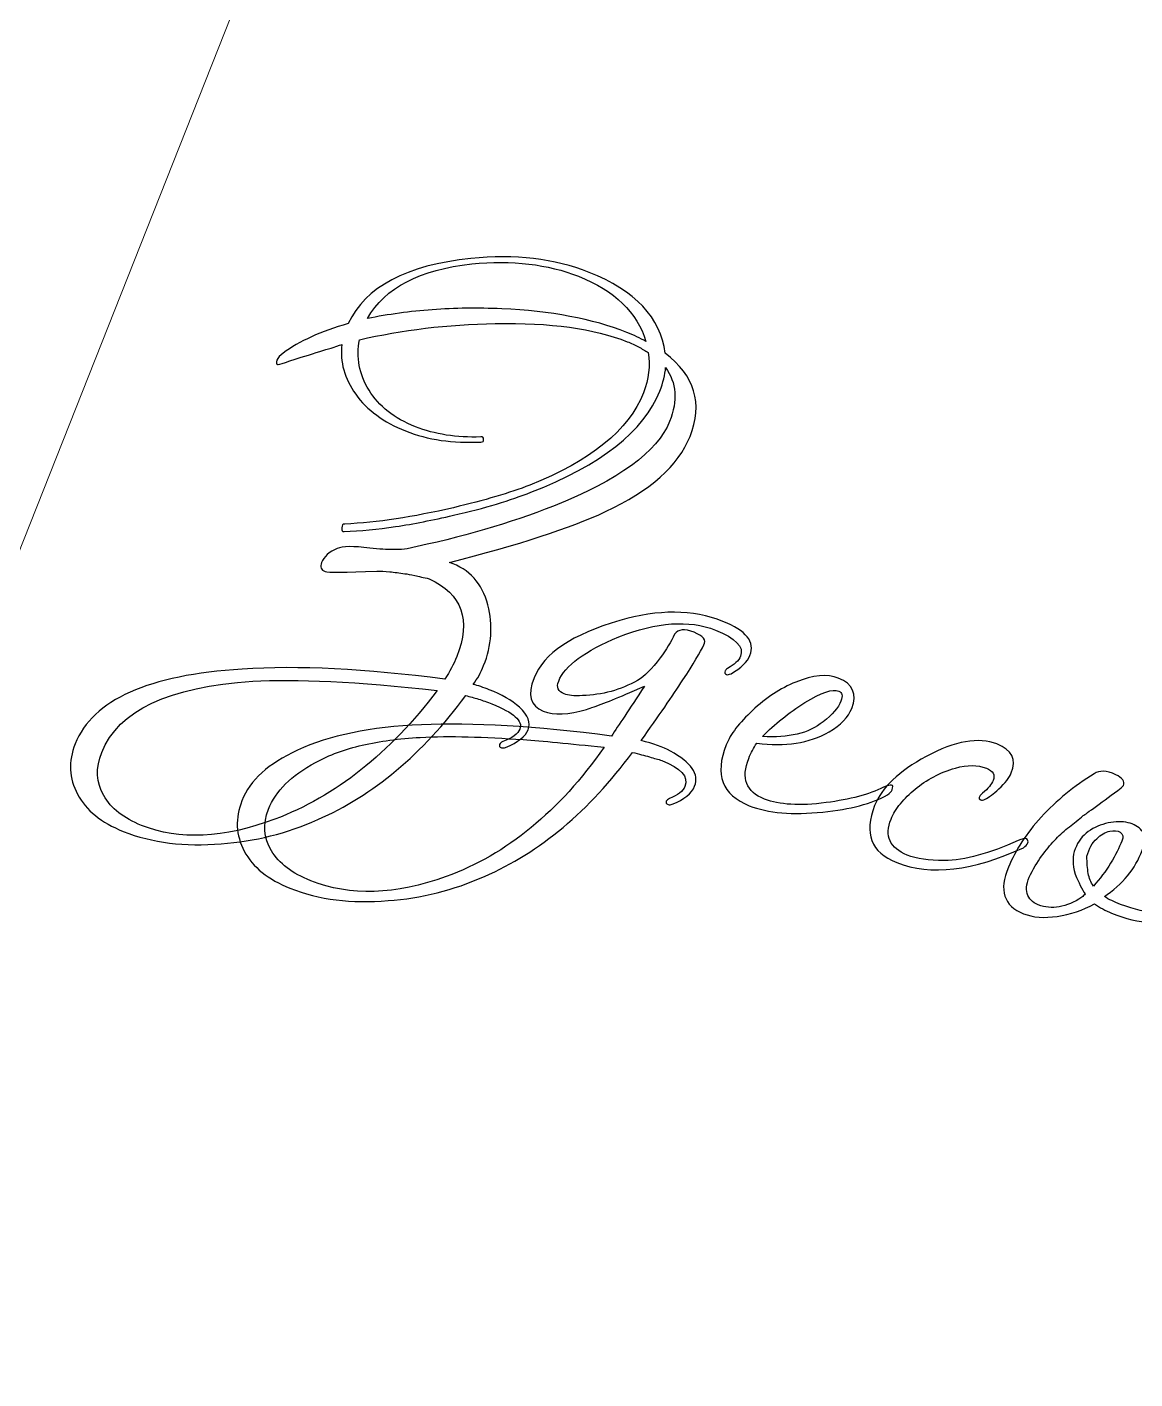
# Model space of a CAD drawing. Header units: centimetres. Extents: x -32 to 84, y -99 to 5.
# Drawn here: x -18.801 to -17.424, y -74.824 to -73.142 of the extents above; entities that cross this region are included whole.
import ezdxf

# ---------------------------------------------------------------- set-up
doc = ezdxf.new("R2010")
doc.units = ezdxf.units.CM
doc.header["$MEASUREMENT"] = 0
doc.layers.add('layer 1', color=7, linetype='Continuous')

msp = doc.modelspace()

# ---------------------------------------------------------------- linework, layer by layer
at = {"layer": 'layer 1', "color": 250, "lineweight": 18}
for points in [[(-30.00319, -65.6873), (-30.00319, -65.6873), (-11.00319, -65.6873), (-11.00319, -65.6873), (-11.00319, -65.6873), (-11.00319, -65.6873), (-11.00319, -84.6873), (-11.00319, -84.6873), (-11.00319, -84.6873), (-11.00319, -84.6873), (-30.00319, -84.6873), (-30.00319, -84.6873), (-30.00319, -84.6873), (-30.00319, -84.6873), (-30.00319, -65.6873), (-30.00319, -65.6873)], [(-18.00672, -70.40423), (-18.00672, -70.40423), (-11.49789, -72.98013), (-11.49789, -72.98013), (-11.49789, -72.98013), (-11.49789, -72.98013), (-14.44177, -80.41878), (-14.44177, -80.41878), (-14.44177, -80.41878), (-14.44177, -80.41878), (-20.9506, -77.84289), (-20.9506, -77.84289), (-20.9506, -77.84289), (-20.9506, -77.84289), (-18.00672, -70.40423), (-18.00672, -70.40423)], [(-17.74102, -71.09163), (-17.74102, -71.09163), (-12.16203, -73.29954), (-12.16203, -73.29954), (-12.16203, -73.29954), (-12.16203, -73.29954), (-14.36994, -78.87853), (-14.36994, -78.87853), (-14.36994, -78.87853), (-14.36994, -78.87853), (-19.94893, -76.67062), (-19.94893, -76.67062), (-19.94893, -76.67062), (-19.94893, -76.67062), (-17.74102, -71.09163), (-17.74102, -71.09163)]]:
    msp.add_open_spline(points, degree=3, knots=[0, 0, 0, 0, 0.2, 0.2, 0.2, 0.2, 0.4, 0.4, 0.4, 0.4, 0.6, 0.6, 0.6, 0.6, 1, 1, 1, 1], dxfattribs=at)
at = {"layer": 'layer 1', "color": 250}
for points, knots in [([(-17.97672, -73.65158), (-17.9911, -73.68792), (-18.02611, -73.71904), (-18.08175, -73.74495), (-18.08175, -73.74495), (-18.12559, -73.76543), (-18.19026, -73.7865), (-18.27575, -73.80815), (-18.27575, -73.80815), (-18.25097, -73.81669), (-18.23505, -73.83434), (-18.22798, -73.8611), (-18.22798, -73.8611), (-18.22143, -73.88597), (-18.22319, -73.91113), (-18.23326, -73.93657), (-18.23326, -73.93657), (-18.23657, -73.94493), (-18.2409, -73.95268), (-18.24623, -73.95981), (-18.24623, -73.95981), (-18.24319, -73.96059), (-18.23999, -73.96155), (-18.23665, -73.96266), (-18.23665, -73.96266), (-18.2333, -73.96378), (-18.22982, -73.96504), (-18.22618, -73.96648), (-18.22618, -73.96648), (-18.21092, -73.97252), (-18.19844, -73.97977), (-18.18876, -73.98824), (-18.18876, -73.98824), (-18.17806, -73.99836), (-18.17442, -74.00778), (-18.17787, -74.0165), (-18.17787, -74.0165), (-18.18104, -74.0245), (-18.19042, -74.03171), (-18.206, -74.03816), (-18.206, -74.03816), (-18.20802, -74.03903), (-18.20977, -74.03919), (-18.21122, -74.03861), (-18.21122, -74.03861), (-18.2134, -74.03775), (-18.21413, -74.03641), (-18.21341, -74.03459), (-18.21341, -74.03459), (-18.21283, -74.03313), (-18.21153, -74.03198), (-18.2095, -74.03109), (-18.2095, -74.03109), (-18.19762, -74.02655), (-18.19052, -74.02137), (-18.18822, -74.01555), (-18.18822, -74.01555), (-18.18419, -74.00538), (-18.19581, -73.99489), (-18.22306, -73.98411), (-18.22306, -73.98411), (-18.22888, -73.9818), (-18.23441, -73.97983), (-18.23964, -73.97818), (-18.23964, -73.97818), (-18.24487, -73.97653), (-18.25018, -73.97506), (-18.25555, -73.97378), (-18.25555, -73.97378), (-18.30921, -74.0467), (-18.37054, -74.0981), (-18.43952, -74.12797), (-18.43952, -74.12797), (-18.47786, -74.14516), (-18.51778, -74.15522), (-18.55929, -74.15812), (-18.55929, -74.15812), (-18.60456, -74.16207), (-18.64519, -74.15692), (-18.68117, -74.14268), (-18.68117, -74.14268), (-18.70843, -74.13189), (-18.72735, -74.11651), (-18.73796, -74.09656), (-18.73796, -74.09656), (-18.74855, -74.0766), (-18.74954, -74.05572), (-18.74091, -74.03391), (-18.74091, -74.03391), (-18.71919, -73.97903), (-18.64994, -73.94801), (-18.53319, -73.94082), (-18.53319, -73.94082), (-18.46411, -73.93622), (-18.38022, -73.94041), (-18.28154, -73.95341), (-18.28154, -73.95341), (-18.27533, -73.94409), (-18.27035, -73.93471), (-18.26661, -73.92526), (-18.26661, -73.92526), (-18.24863, -73.87983), (-18.26005, -73.84757), (-18.30083, -73.82849), (-18.30083, -73.82849), (-18.30781, -73.82698), (-18.3138, -73.82567), (-18.31881, -73.82453), (-18.31881, -73.82453), (-18.32382, -73.82338), (-18.32793, -73.8226), (-18.33112, -73.82218), (-18.33112, -73.82218), (-18.33788, -73.82119), (-18.34417, -73.82038), (-18.35002, -73.81974), (-18.35002, -73.81974), (-18.35586, -73.81911), (-18.36114, -73.81891), (-18.36586, -73.81915), (-18.36586, -73.81915), (-18.40556, -73.82068), (-18.42704, -73.82079), (-18.43032, -73.8195), (-18.43032, -73.8195), (-18.43541, -73.81748), (-18.43686, -73.81375), (-18.43471, -73.8083), (-18.43471, -73.8083), (-18.43183, -73.80102), (-18.42532, -73.7952), (-18.41517, -73.7908), (-18.41517, -73.7908), (-18.40858, -73.78795), (-18.39508, -73.78782), (-18.37468, -73.79043), (-18.37468, -73.79043), (-18.36299, -73.7917), (-18.35324, -73.7923), (-18.34544, -73.79224), (-18.34544, -73.79224), (-18.33764, -73.79217), (-18.33192, -73.79181), (-18.32829, -73.79113), (-18.32829, -73.79113), (-18.26092, -73.77703), (-18.20034, -73.75939), (-18.14656, -73.73821), (-18.14656, -73.73821), (-18.06517, -73.70569), (-18.017, -73.67053), (-18.00204, -73.63272), (-18.00204, -73.63272), (-17.99183, -73.60693), (-17.99351, -73.58461), (-18.00707, -73.56579), (-18.00707, -73.56579), (-18.0077, -73.57479), (-18.01008, -73.58456), (-18.01425, -73.5951), (-18.01425, -73.5951), (-18.03396, -73.6449), (-18.08734, -73.68683), (-18.17438, -73.7209), (-18.17438, -73.7209), (-18.18678, -73.72566), (-18.20101, -73.73053), (-18.21707, -73.73553), (-18.21707, -73.73553), (-18.23313, -73.74052), (-18.25105, -73.7452), (-18.27086, -73.74956), (-18.27086, -73.74956), (-18.29631, -73.75545), (-18.32024, -73.76017), (-18.34265, -73.7637), (-18.34265, -73.7637), (-18.36508, -73.76723), (-18.38644, -73.76918), (-18.40676, -73.76954), (-18.40676, -73.76954), (-18.40915, -73.77028), (-18.41006, -73.76887), (-18.4095, -73.7653), (-18.4095, -73.7653), (-18.40944, -73.76197), (-18.40818, -73.76036), (-18.4057, -73.7605), (-18.4057, -73.7605), (-18.36586, -73.75861), (-18.32092, -73.7518), (-18.27089, -73.74008), (-18.27089, -73.74008), (-18.25145, -73.73558), (-18.23386, -73.73099), (-18.21814, -73.72629), (-18.21814, -73.72629), (-18.2024, -73.72158), (-18.18834, -73.71684), (-18.17594, -73.71209), (-18.17594, -73.71209), (-18.10013, -73.68197), (-18.05302, -73.64366), (-18.03461, -73.59714), (-18.03461, -73.59714), (-18.02799, -73.58042), (-18.02603, -73.56375), (-18.0287, -73.54714), (-18.0287, -73.54714), (-18.0324, -73.54483), (-18.03643, -73.54251), (-18.04076, -73.54016), (-18.04076, -73.54016), (-18.04508, -73.53782), (-18.04978, -73.53564), (-18.05487, -73.53363), (-18.05487, -73.53363), (-18.09595, -73.51737), (-18.15056, -73.50984), (-18.21871, -73.51104), (-18.21871, -73.51104), (-18.27843, -73.51221), (-18.3347, -73.51895), (-18.3875, -73.53126), (-18.3875, -73.53126), (-18.39191, -73.55305), (-18.38799, -73.57393), (-18.37572, -73.59393), (-18.37572, -73.59393), (-18.36346, -73.61391), (-18.34423, -73.62908), (-18.31807, -73.63943), (-18.31807, -73.63943), (-18.29409, -73.64893), (-18.26696, -73.65315), (-18.23669, -73.65209), (-18.23669, -73.65209), (-18.23431, -73.65136), (-18.23325, -73.65241), (-18.23353, -73.65525), (-18.23353, -73.65525), (-18.23279, -73.65763), (-18.23384, -73.65869), (-18.23667, -73.65841), (-18.23667, -73.65841), (-18.27144, -73.66021), (-18.30262, -73.65565), (-18.33025, -73.64471), (-18.33025, -73.64471), (-18.3575, -73.63393), (-18.37817, -73.6187), (-18.39225, -73.59905), (-18.39225, -73.59905), (-18.40633, -73.57939), (-18.41204, -73.55875), (-18.40936, -73.53711), (-18.40936, -73.53711), (-18.40987, -73.53733), (-18.41349, -73.53851), (-18.42022, -73.54069), (-18.42022, -73.54069), (-18.42697, -73.54286), (-18.43726, -73.54603), (-18.45111, -73.55022), (-18.45111, -73.55022), (-18.4762, -73.55837), (-18.48893, -73.56237), (-18.48929, -73.56223), (-18.48929, -73.56223), (-18.4911, -73.56151), (-18.49144, -73.55969), (-18.49029, -73.55679), (-18.49029, -73.55679), (-18.48899, -73.55351), (-18.48635, -73.55056), (-18.48237, -73.54793), (-18.48237, -73.54793), (-18.4626, -73.53306), (-18.43569, -73.5208), (-18.40161, -73.51117), (-18.40161, -73.51117), (-18.38015, -73.46544), (-18.32933, -73.43847), (-18.24916, -73.43026), (-18.24916, -73.43026), (-18.19438, -73.42462), (-18.14537, -73.43035), (-18.10211, -73.44747), (-18.10211, -73.44747), (-18.04469, -73.4702), (-18.01318, -73.50368), (-18.00758, -73.54794), (-18.00758, -73.54794), (-17.97074, -73.57596), (-17.96046, -73.61051), (-17.97672, -73.65158)], [0, 0, 0, 0, 0.0133333, 0.0133333, 0.0133333, 0.0133333, 0.0266667, 0.0266667, 0.0266667, 0.0266667, 0.04, 0.04, 0.04, 0.04, 0.0533333, 0.0533333, 0.0533333, 0.0533333, 0.0666667, 0.0666667, 0.0666667, 0.0666667, 0.08, 0.08, 0.08, 0.08, 0.0933333, 0.0933333, 0.0933333, 0.0933333, 0.1066667, 0.1066667, 0.1066667, 0.1066667, 0.12, 0.12, 0.12, 0.12, 0.1333333, 0.1333333, 0.1333333, 0.1333333, 0.1466667, 0.1466667, 0.1466667, 0.1466667, 0.16, 0.16, 0.16, 0.16, 0.1733333, 0.1733333, 0.1733333, 0.1733333, 0.1866667, 0.1866667, 0.1866667, 0.1866667, 0.2, 0.2, 0.2, 0.2, 0.2133333, 0.2133333, 0.2133333, 0.2133333, 0.2266667, 0.2266667, 0.2266667, 0.2266667, 0.24, 0.24, 0.24, 0.24, 0.2533333, 0.2533333, 0.2533333, 0.2533333, 0.2666667, 0.2666667, 0.2666667, 0.2666667, 0.28, 0.28, 0.28, 0.28, 0.2933333, 0.2933333, 0.2933333, 0.2933333, 0.3066667, 0.3066667, 0.3066667, 0.3066667, 0.32, 0.32, 0.32, 0.32, 0.3333333, 0.3333333, 0.3333333, 0.3333333, 0.3466667, 0.3466667, 0.3466667, 0.3466667, 0.36, 0.36, 0.36, 0.36, 0.3733333, 0.3733333, 0.3733333, 0.3733333, 0.3866667, 0.3866667, 0.3866667, 0.3866667, 0.4, 0.4, 0.4, 0.4, 0.4133333, 0.4133333, 0.4133333, 0.4133333, 0.4266667, 0.4266667, 0.4266667, 0.4266667, 0.44, 0.44, 0.44, 0.44, 0.4533333, 0.4533333, 0.4533333, 0.4533333, 0.4666667, 0.4666667, 0.4666667, 0.4666667, 0.48, 0.48, 0.48, 0.48, 0.4933333, 0.4933333, 0.4933333, 0.4933333, 0.5066667, 0.5066667, 0.5066667, 0.5066667, 0.52, 0.52, 0.52, 0.52, 0.5333333, 0.5333333, 0.5333333, 0.5333333, 0.5466667, 0.5466667, 0.5466667, 0.5466667, 0.56, 0.56, 0.56, 0.56, 0.5733333, 0.5733333, 0.5733333, 0.5733333, 0.5866667, 0.5866667, 0.5866667, 0.5866667, 0.6, 0.6, 0.6, 0.6, 0.6133333, 0.6133333, 0.6133333, 0.6133333, 0.6266667, 0.6266667, 0.6266667, 0.6266667, 0.64, 0.64, 0.64, 0.64, 0.6533333, 0.6533333, 0.6533333, 0.6533333, 0.6666667, 0.6666667, 0.6666667, 0.6666667, 0.68, 0.68, 0.68, 0.68, 0.6933333, 0.6933333, 0.6933333, 0.6933333, 0.7066667, 0.7066667, 0.7066667, 0.7066667, 0.72, 0.72, 0.72, 0.72, 0.7333333, 0.7333333, 0.7333333, 0.7333333, 0.7466667, 0.7466667, 0.7466667, 0.7466667, 0.76, 0.76, 0.76, 0.76, 0.7733333, 0.7733333, 0.7733333, 0.7733333, 0.7866667, 0.7866667, 0.7866667, 0.7866667, 0.8, 0.8, 0.8, 0.8, 0.8133333, 0.8133333, 0.8133333, 0.8133333, 0.8266667, 0.8266667, 0.8266667, 0.8266667, 0.84, 0.84, 0.84, 0.84, 0.8533333, 0.8533333, 0.8533333, 0.8533333, 0.8666667, 0.8666667, 0.8666667, 0.8666667, 0.88, 0.88, 0.88, 0.88, 0.8933333, 0.8933333, 0.8933333, 0.8933333, 0.9066667, 0.9066667, 0.9066667, 0.9066667, 0.92, 0.92, 0.92, 0.92, 0.9333333, 0.9333333, 0.9333333, 0.9333333, 0.9466667, 0.9466667, 0.9466667, 0.9466667, 0.96, 0.96, 0.96, 0.96, 0.9733333, 0.9733333, 0.9733333, 0.9733333, 1, 1, 1, 1]), ([(-18.37768, -73.50487), (-18.35164, -73.49963), (-18.32476, -73.49597), (-18.29705, -73.49391), (-18.29705, -73.49391), (-18.26933, -73.49184), (-18.24059, -73.49145), (-18.21082, -73.49272), (-18.21082, -73.49272), (-18.1497, -73.49548), (-18.09788, -73.50526), (-18.05536, -73.52209), (-18.05536, -73.52209), (-18.04663, -73.52554), (-18.03867, -73.52933), (-18.03147, -73.53343), (-18.03147, -73.53343), (-18.04235, -73.49718), (-18.07032, -73.47014), (-18.11538, -73.45231), (-18.11538, -73.45231), (-18.15355, -73.4372), (-18.19776, -73.4321), (-18.24805, -73.43701), (-18.24805, -73.43701), (-18.31255, -73.44385), (-18.35576, -73.46648), (-18.37768, -73.50487)], [0, 0, 0, 0, 0.125, 0.125, 0.125, 0.125, 0.25, 0.25, 0.25, 0.25, 0.375, 0.375, 0.375, 0.375, 0.5, 0.5, 0.5, 0.5, 0.625, 0.625, 0.625, 0.625, 0.75, 0.75, 0.75, 0.75, 1, 1, 1, 1]), ([(-17.92577, -73.94665), (-17.9283, -73.94776), (-17.93012, -73.94809), (-17.93121, -73.94766), (-17.93121, -73.94766), (-17.93338, -73.94679), (-17.93405, -73.94527), (-17.93318, -73.94309), (-17.93318, -73.94309), (-17.9329, -73.94237), (-17.93185, -73.94131), (-17.93004, -73.93992), (-17.93004, -73.93992), (-17.92149, -73.93531), (-17.91614, -73.93029), (-17.91398, -73.92484), (-17.91398, -73.92484), (-17.90938, -73.91321), (-17.91979, -73.90236), (-17.94524, -73.89229), (-17.94524, -73.89229), (-17.97794, -73.87934), (-18.01797, -73.88221), (-18.0653, -73.9009), (-18.0653, -73.9009), (-18.10747, -73.91826), (-18.13237, -73.93657), (-18.13999, -73.95583), (-18.13999, -73.95583), (-18.14301, -73.96345), (-18.14072, -73.96878), (-18.13308, -73.9718), (-18.13308, -73.9718), (-18.12835, -73.97367), (-18.12084, -73.97434), (-18.11054, -73.97379), (-18.11054, -73.97379), (-18.08586, -73.97305), (-18.06298, -73.96676), (-18.0419, -73.95492), (-18.0419, -73.95492), (-18.03357, -73.94981), (-18.02421, -73.94048), (-18.01381, -73.92694), (-18.01381, -73.92694), (-18.0063, -73.91647), (-18.00032, -73.90665), (-17.99585, -73.89749), (-17.99585, -73.89749), (-17.99166, -73.89115), (-17.98357, -73.89036), (-17.97157, -73.89511), (-17.97157, -73.89511), (-17.96031, -73.89956), (-17.95626, -73.90474), (-17.95943, -73.91063), (-17.95943, -73.91063), (-17.9639, -73.91979), (-17.97259, -73.93433), (-17.98552, -73.95423), (-17.98552, -73.95423), (-17.99843, -73.97412), (-18.01576, -73.99931), (-18.03749, -74.02981), (-18.03749, -74.02981), (-18.02246, -74.03324), (-18.01032, -74.03762), (-18.00109, -74.04296), (-18.00109, -74.04296), (-17.97512, -74.05702), (-17.96508, -74.0715), (-17.97098, -74.0864), (-17.97098, -74.0864), (-17.97457, -74.09548), (-17.98384, -74.10296), (-17.99877, -74.10882), (-17.99877, -74.10882), (-18.0008, -74.10969), (-18.00255, -74.10984), (-18.00399, -74.10927), (-18.00399, -74.10927), (-18.00618, -74.10841), (-18.00691, -74.10707), (-18.00619, -74.10525), (-18.00619, -74.10525), (-18.00562, -74.10379), (-18.00431, -74.10263), (-18.00228, -74.10175), (-18.00228, -74.10175), (-17.99192, -74.09786), (-17.98551, -74.09284), (-17.98307, -74.08666), (-17.98307, -74.08666), (-17.97832, -74.07467), (-17.98793, -74.06392), (-18.01192, -74.05443), (-18.01192, -74.05443), (-18.01607, -74.05321), (-18.02115, -74.05172), (-18.02719, -74.04997), (-18.02719, -74.04997), (-18.03322, -74.04821), (-18.04026, -74.04636), (-18.04832, -74.04444), (-18.04832, -74.04444), (-18.10199, -74.11736), (-18.16331, -74.16876), (-18.2323, -74.19863), (-18.2323, -74.19863), (-18.27063, -74.21582), (-18.31055, -74.22588), (-18.35206, -74.22878), (-18.35206, -74.22878), (-18.39734, -74.23273), (-18.43796, -74.22758), (-18.47395, -74.21334), (-18.47395, -74.21334), (-18.5012, -74.20255), (-18.52014, -74.18717), (-18.53073, -74.16722), (-18.53073, -74.16722), (-18.54133, -74.14726), (-18.54231, -74.12638), (-18.53368, -74.10457), (-18.53368, -74.10457), (-18.52361, -74.07913), (-18.50061, -74.05818), (-18.46467, -74.04172), (-18.46467, -74.04172), (-18.42503, -74.02336), (-18.37367, -74.01279), (-18.31057, -74.01002), (-18.31057, -74.01002), (-18.24747, -74.00725), (-18.16872, -74.01192), (-18.07431, -74.02407), (-18.07431, -74.02407), (-18.07013, -74.01773), (-18.06466, -74.00949), (-18.05791, -73.99934), (-18.05791, -73.99934), (-18.05117, -73.98919), (-18.04298, -73.97677), (-18.03339, -73.96208), (-18.03339, -73.96208), (-18.03339, -73.96208), (-18.05164, -73.96998), (-18.05164, -73.96998), (-18.05164, -73.96998), (-18.06433, -73.97547), (-18.07512, -73.97992), (-18.08404, -73.98333), (-18.08404, -73.98333), (-18.09296, -73.98674), (-18.10006, -73.98929), (-18.10535, -73.99097), (-18.10535, -73.99097), (-18.12776, -73.99766), (-18.14568, -73.99834), (-18.15913, -73.99302), (-18.15913, -73.99302), (-18.17512, -73.98669), (-18.17895, -73.97299), (-18.1706, -73.95191), (-18.1706, -73.95191), (-18.15852, -73.92138), (-18.12305, -73.89759), (-18.06417, -73.88053), (-18.06417, -73.88053), (-18.0161, -73.86635), (-17.97335, -73.86666), (-17.93591, -73.88147), (-17.93591, -73.88147), (-17.90684, -73.89298), (-17.89561, -73.9071), (-17.90223, -73.92381), (-17.90223, -73.92381), (-17.90539, -73.93181), (-17.91323, -73.93942), (-17.92577, -73.94665)], [0, 0, 0, 0, 0.0217391, 0.0217391, 0.0217391, 0.0217391, 0.0434783, 0.0434783, 0.0434783, 0.0434783, 0.0652174, 0.0652174, 0.0652174, 0.0652174, 0.0869565, 0.0869565, 0.0869565, 0.0869565, 0.1086957, 0.1086957, 0.1086957, 0.1086957, 0.1304348, 0.1304348, 0.1304348, 0.1304348, 0.1521739, 0.1521739, 0.1521739, 0.1521739, 0.173913, 0.173913, 0.173913, 0.173913, 0.1956522, 0.1956522, 0.1956522, 0.1956522, 0.2173913, 0.2173913, 0.2173913, 0.2173913, 0.2391304, 0.2391304, 0.2391304, 0.2391304, 0.2608696, 0.2608696, 0.2608696, 0.2608696, 0.2826087, 0.2826087, 0.2826087, 0.2826087, 0.3043478, 0.3043478, 0.3043478, 0.3043478, 0.326087, 0.326087, 0.326087, 0.326087, 0.3478261, 0.3478261, 0.3478261, 0.3478261, 0.3695652, 0.3695652, 0.3695652, 0.3695652, 0.3913043, 0.3913043, 0.3913043, 0.3913043, 0.4130435, 0.4130435, 0.4130435, 0.4130435, 0.4347826, 0.4347826, 0.4347826, 0.4347826, 0.4565217, 0.4565217, 0.4565217, 0.4565217, 0.4782609, 0.4782609, 0.4782609, 0.4782609, 0.5, 0.5, 0.5, 0.5, 0.5217391, 0.5217391, 0.5217391, 0.5217391, 0.5434783, 0.5434783, 0.5434783, 0.5434783, 0.5652174, 0.5652174, 0.5652174, 0.5652174, 0.5869565, 0.5869565, 0.5869565, 0.5869565, 0.6086957, 0.6086957, 0.6086957, 0.6086957, 0.6304348, 0.6304348, 0.6304348, 0.6304348, 0.6521739, 0.6521739, 0.6521739, 0.6521739, 0.673913, 0.673913, 0.673913, 0.673913, 0.6956522, 0.6956522, 0.6956522, 0.6956522, 0.7173913, 0.7173913, 0.7173913, 0.7173913, 0.7391304, 0.7391304, 0.7391304, 0.7391304, 0.7608696, 0.7608696, 0.7608696, 0.7608696, 0.7826087, 0.7826087, 0.7826087, 0.7826087, 0.8043478, 0.8043478, 0.8043478, 0.8043478, 0.826087, 0.826087, 0.826087, 0.826087, 0.8478261, 0.8478261, 0.8478261, 0.8478261, 0.8695652, 0.8695652, 0.8695652, 0.8695652, 0.8913043, 0.8913043, 0.8913043, 0.8913043, 0.9130435, 0.9130435, 0.9130435, 0.9130435, 0.9347826, 0.9347826, 0.9347826, 0.9347826, 0.9565217, 0.9565217, 0.9565217, 0.9565217, 1, 1, 1, 1]), ([(-18.29085, -73.96738), (-18.39076, -73.95642), (-18.46724, -73.95264), (-18.52029, -73.95603), (-18.52029, -73.95603), (-18.62464, -73.96265), (-18.68717, -73.99212), (-18.70788, -74.04446), (-18.70788, -74.04446), (-18.71565, -74.06409), (-18.71483, -74.08196), (-18.70545, -74.09808), (-18.70545, -74.09808), (-18.69606, -74.11419), (-18.68046, -74.12655), (-18.65865, -74.13519), (-18.65865, -74.13519), (-18.61141, -74.15388), (-18.55619, -74.15136), (-18.49298, -74.12761), (-18.49298, -74.12761), (-18.41739, -74.0991), (-18.35001, -74.04569), (-18.29085, -73.96738)], [0, 0, 0, 0, 0.1428571, 0.1428571, 0.1428571, 0.1428571, 0.2857143, 0.2857143, 0.2857143, 0.2857143, 0.4285714, 0.4285714, 0.4285714, 0.4285714, 0.5714286, 0.5714286, 0.5714286, 0.5714286, 0.7142857, 0.7142857, 0.7142857, 0.7142857, 1, 1, 1, 1]), ([(-17.73132, -74.09738), (-17.75073, -74.1082), (-17.77749, -74.11526), (-17.81159, -74.11858), (-17.81159, -74.11858), (-17.84931, -74.12257), (-17.87981, -74.11995), (-17.90307, -74.11075), (-17.90307, -74.11075), (-17.93686, -74.09737), (-17.94643, -74.07215), (-17.93176, -74.03508), (-17.93176, -74.03508), (-17.92644, -74.02164), (-17.91557, -74.00744), (-17.89914, -73.99251), (-17.89914, -73.99251), (-17.88229, -73.97648), (-17.86437, -73.96465), (-17.84539, -73.95703), (-17.84539, -73.95703), (-17.82386, -73.94832), (-17.8062, -73.94669), (-17.79239, -73.95215), (-17.79239, -73.95215), (-17.77421, -73.95935), (-17.76865, -73.97185), (-17.77569, -73.98966), (-17.77569, -73.98966), (-17.78001, -74.00056), (-17.78933, -74.01031), (-17.80368, -74.01894), (-17.80368, -74.01894), (-17.82859, -74.03303), (-17.85863, -74.03775), (-17.89377, -74.03309), (-17.89377, -74.03309), (-17.89767, -74.03869), (-17.90099, -74.04495), (-17.90372, -74.05185), (-17.90372, -74.05185), (-17.9135, -74.07656), (-17.90695, -74.09346), (-17.88404, -74.10252), (-17.88404, -74.10252), (-17.86587, -74.10971), (-17.8404, -74.11118), (-17.8076, -74.10692), (-17.8076, -74.10692), (-17.79251, -74.1049), (-17.77909, -74.10233), (-17.76734, -74.09921), (-17.76734, -74.09921), (-17.7556, -74.09608), (-17.74527, -74.09228), (-17.73636, -74.08782), (-17.73636, -74.08782), (-17.72657, -74.08329), (-17.72298, -74.08428), (-17.72557, -74.09083), (-17.72557, -74.09083), (-17.72643, -74.093), (-17.72835, -74.0952), (-17.73132, -74.09738)], [0, 0, 0, 0, 0.0588235, 0.0588235, 0.0588235, 0.0588235, 0.1176471, 0.1176471, 0.1176471, 0.1176471, 0.1764706, 0.1764706, 0.1764706, 0.1764706, 0.2352941, 0.2352941, 0.2352941, 0.2352941, 0.2941176, 0.2941176, 0.2941176, 0.2941176, 0.3529412, 0.3529412, 0.3529412, 0.3529412, 0.4117647, 0.4117647, 0.4117647, 0.4117647, 0.4705882, 0.4705882, 0.4705882, 0.4705882, 0.5294118, 0.5294118, 0.5294118, 0.5294118, 0.5882353, 0.5882353, 0.5882353, 0.5882353, 0.6470588, 0.6470588, 0.6470588, 0.6470588, 0.7058824, 0.7058824, 0.7058824, 0.7058824, 0.7647059, 0.7647059, 0.7647059, 0.7647059, 0.8235294, 0.8235294, 0.8235294, 0.8235294, 0.8823529, 0.8823529, 0.8823529, 0.8823529, 1, 1, 1, 1]), ([(-17.81134, -74.00644), (-17.79983, -73.99754), (-17.79243, -73.98892), (-17.78913, -73.98056), (-17.78913, -73.98056), (-17.78654, -73.97401), (-17.78742, -73.96989), (-17.79178, -73.96816), (-17.79178, -73.96816), (-17.79942, -73.96514), (-17.81348, -73.96986), (-17.83397, -73.98236), (-17.83397, -73.98236), (-17.85424, -73.99535), (-17.87179, -74.00942), (-17.88662, -74.02457), (-17.88662, -74.02457), (-17.85431, -74.02685), (-17.82922, -74.0208), (-17.81134, -74.00644)], [0, 0, 0, 0, 0.1666667, 0.1666667, 0.1666667, 0.1666667, 0.3333333, 0.3333333, 0.3333333, 0.3333333, 0.5, 0.5, 0.5, 0.5, 0.6666667, 0.6666667, 0.6666667, 0.6666667, 1, 1, 1, 1]), ([(-18.08363, -74.03804), (-18.12718, -74.0334), (-18.16063, -74.03026), (-18.18394, -74.0286), (-18.18394, -74.0286), (-18.20847, -74.02688), (-18.23133, -74.02571), (-18.25254, -74.02509), (-18.25254, -74.02509), (-18.27373, -74.02448), (-18.29358, -74.02472), (-18.31209, -74.02581), (-18.31209, -74.02581), (-18.33829, -74.02721), (-18.36227, -74.03044), (-18.38402, -74.03549), (-18.38402, -74.03549), (-18.40578, -74.04054), (-18.42519, -74.04766), (-18.4423, -74.05688), (-18.4423, -74.05688), (-18.47228, -74.07318), (-18.49173, -74.09259), (-18.50065, -74.11513), (-18.50065, -74.11513), (-18.50798, -74.13366), (-18.5068, -74.15084), (-18.49709, -74.16666), (-18.49709, -74.16666), (-18.48738, -74.18248), (-18.47108, -74.19493), (-18.44817, -74.20399), (-18.44817, -74.20399), (-18.39912, -74.22341), (-18.34294, -74.22168), (-18.27966, -74.19879), (-18.27966, -74.19879), (-18.20449, -74.17137), (-18.13915, -74.11779), (-18.08363, -74.03804)], [0, 0, 0, 0, 0.0909091, 0.0909091, 0.0909091, 0.0909091, 0.1818182, 0.1818182, 0.1818182, 0.1818182, 0.2727273, 0.2727273, 0.2727273, 0.2727273, 0.3636364, 0.3636364, 0.3636364, 0.3636364, 0.4545455, 0.4545455, 0.4545455, 0.4545455, 0.5454545, 0.5454545, 0.5454545, 0.5454545, 0.6363636, 0.6363636, 0.6363636, 0.6363636, 0.7272727, 0.7272727, 0.7272727, 0.7272727, 0.8181818, 0.8181818, 0.8181818, 0.8181818, 1, 1, 1, 1]), ([(-17.56244, -74.16296), (-17.62518, -74.19193), (-17.67764, -74.19807), (-17.71979, -74.18139), (-17.71979, -74.18139), (-17.75178, -74.16873), (-17.76093, -74.14514), (-17.74727, -74.11061), (-17.74727, -74.11061), (-17.73835, -74.08808), (-17.71705, -74.06772), (-17.68337, -74.04952), (-17.68337, -74.04952), (-17.64715, -74.03022), (-17.61777, -74.02504), (-17.59523, -74.03396), (-17.59523, -74.03396), (-17.5767, -74.04129), (-17.57075, -74.05331), (-17.57737, -74.07003), (-17.57737, -74.07003), (-17.57967, -74.07585), (-17.58479, -74.08244), (-17.59275, -74.0898), (-17.59275, -74.0898), (-17.59615, -74.09308), (-17.5993, -74.09572), (-17.60219, -74.09773), (-17.60219, -74.09773), (-17.60509, -74.09974), (-17.60762, -74.10135), (-17.6098, -74.1026), (-17.6098, -74.1026), (-17.61233, -74.1037), (-17.61415, -74.10403), (-17.61524, -74.1036), (-17.61524, -74.1036), (-17.61887, -74.10216), (-17.61815, -74.09929), (-17.61309, -74.09499), (-17.61309, -74.09499), (-17.60621, -74.08931), (-17.60184, -74.0841), (-17.59997, -74.07937), (-17.59997, -74.07937), (-17.59724, -74.07247), (-17.60005, -74.06736), (-17.60841, -74.06405), (-17.60841, -74.06405), (-17.61932, -74.05974), (-17.63212, -74.05971), (-17.64685, -74.06397), (-17.64685, -74.06397), (-17.65627, -74.06655), (-17.66526, -74.07014), (-17.67381, -74.07474), (-17.67381, -74.07474), (-17.68236, -74.07935), (-17.69006, -74.08449), (-17.69694, -74.09019), (-17.69694, -74.09019), (-17.70382, -74.09586), (-17.70988, -74.10188), (-17.71511, -74.10821), (-17.71511, -74.10821), (-17.72035, -74.11455), (-17.72427, -74.12098), (-17.72686, -74.12753), (-17.72686, -74.12753), (-17.7352, -74.14861), (-17.72846, -74.16345), (-17.70665, -74.17209), (-17.70665, -74.17209), (-17.69503, -74.17669), (-17.67974, -74.17896), (-17.6608, -74.17888), (-17.6608, -74.17888), (-17.63503, -74.17857), (-17.60443, -74.17029), (-17.569, -74.15406), (-17.569, -74.15406), (-17.56392, -74.15185), (-17.56029, -74.1512), (-17.55812, -74.15206), (-17.55812, -74.15206), (-17.55659, -74.15351), (-17.55618, -74.15513), (-17.5569, -74.15696), (-17.5569, -74.15696), (-17.55777, -74.15913), (-17.55961, -74.16113), (-17.56244, -74.16296)], [0, 0, 0, 0, 0.0416667, 0.0416667, 0.0416667, 0.0416667, 0.0833333, 0.0833333, 0.0833333, 0.0833333, 0.125, 0.125, 0.125, 0.125, 0.1666667, 0.1666667, 0.1666667, 0.1666667, 0.2083333, 0.2083333, 0.2083333, 0.2083333, 0.25, 0.25, 0.25, 0.25, 0.2916667, 0.2916667, 0.2916667, 0.2916667, 0.3333333, 0.3333333, 0.3333333, 0.3333333, 0.375, 0.375, 0.375, 0.375, 0.4166667, 0.4166667, 0.4166667, 0.4166667, 0.4583333, 0.4583333, 0.4583333, 0.4583333, 0.5, 0.5, 0.5, 0.5, 0.5416667, 0.5416667, 0.5416667, 0.5416667, 0.5833333, 0.5833333, 0.5833333, 0.5833333, 0.625, 0.625, 0.625, 0.625, 0.6666667, 0.6666667, 0.6666667, 0.6666667, 0.7083333, 0.7083333, 0.7083333, 0.7083333, 0.75, 0.75, 0.75, 0.75, 0.7916667, 0.7916667, 0.7916667, 0.7916667, 0.8333333, 0.8333333, 0.8333333, 0.8333333, 0.875, 0.875, 0.875, 0.875, 0.9166667, 0.9166667, 0.9166667, 0.9166667, 1, 1, 1, 1]), ([(-17.49796, -74.19604), (-17.50149, -74.18371), (-17.50149, -74.1731), (-17.49796, -74.16419), (-17.49796, -74.16419), (-17.49444, -74.15529), (-17.48901, -74.14819), (-17.48166, -74.1429), (-17.48166, -74.1429), (-17.47431, -74.13762), (-17.46607, -74.13405), (-17.45693, -74.1322), (-17.45693, -74.1322), (-17.44779, -74.13035), (-17.43955, -74.13025), (-17.43222, -74.13189), (-17.43222, -74.13189), (-17.42488, -74.13353), (-17.41916, -74.13685), (-17.41503, -74.14185), (-17.41503, -74.14185), (-17.41092, -74.14684), (-17.41033, -74.15358), (-17.41328, -74.16209), (-17.41328, -74.16209), (-17.42074, -74.1852), (-17.43569, -74.20493), (-17.45813, -74.22126), (-17.45813, -74.22126), (-17.45813, -74.22126), (-17.46161, -74.22366), (-17.46161, -74.22366), (-17.46161, -74.22366), (-17.45898, -74.22554), (-17.45598, -74.22726), (-17.4526, -74.22881), (-17.4526, -74.22881), (-17.44922, -74.23035), (-17.44554, -74.23193), (-17.44154, -74.23351), (-17.44154, -74.23351), (-17.42431, -74.23991), (-17.40891, -74.24347), (-17.39534, -74.24422), (-17.39534, -74.24422), (-17.38176, -74.24497), (-17.36726, -74.2423), (-17.35181, -74.23622), (-17.35181, -74.23622), (-17.35001, -74.23484), (-17.34801, -74.23457), (-17.34582, -74.23544), (-17.34582, -74.23544), (-17.34511, -74.23572), (-17.34441, -74.23663), (-17.34375, -74.23816), (-17.34375, -74.23816), (-17.34309, -74.23967), (-17.34327, -74.24066), (-17.34429, -74.2411), (-17.34429, -74.2411), (-17.34864, -74.24358), (-17.35064, -74.2452), (-17.35031, -74.24597), (-17.35031, -74.24597), (-17.34998, -74.24672), (-17.35119, -74.24739), (-17.35395, -74.24799), (-17.35395, -74.24799), (-17.37223, -74.25379), (-17.38892, -74.25643), (-17.40406, -74.2559), (-17.40406, -74.2559), (-17.4192, -74.25537), (-17.43542, -74.25148), (-17.45271, -74.24422), (-17.45271, -74.24422), (-17.46034, -74.2412), (-17.46743, -74.23734), (-17.47398, -74.23264), (-17.47398, -74.23264), (-17.48854, -74.24075), (-17.50396, -74.24599), (-17.52025, -74.24838), (-17.52025, -74.24838), (-17.53654, -74.25076), (-17.5505, -74.24965), (-17.56212, -74.24505), (-17.56212, -74.24505), (-17.58684, -74.23527), (-17.59308, -74.21598), (-17.58085, -74.1872), (-17.58085, -74.1872), (-17.57251, -74.16611), (-17.55892, -74.14533), (-17.54008, -74.12483), (-17.54008, -74.12483), (-17.52126, -74.10433), (-17.49934, -74.08641), (-17.47437, -74.07108), (-17.47437, -74.07108), (-17.46791, -74.06648), (-17.45902, -74.06685), (-17.44768, -74.07218), (-17.44768, -74.07218), (-17.43925, -74.07636), (-17.43597, -74.08081), (-17.43784, -74.08553), (-17.43784, -74.08553), (-17.43913, -74.0867), (-17.44019, -74.08776), (-17.44098, -74.0887), (-17.44098, -74.0887), (-17.4522, -74.09687), (-17.46242, -74.10439), (-17.47166, -74.11124), (-17.47166, -74.11124), (-17.48088, -74.1181), (-17.48632, -74.12204), (-17.48799, -74.12306), (-17.48799, -74.12306), (-17.49372, -74.12794), (-17.49944, -74.13261), (-17.5052, -74.13706), (-17.5052, -74.13706), (-17.51096, -74.14151), (-17.51649, -74.14646), (-17.52181, -74.15192), (-17.52181, -74.15192), (-17.52711, -74.1574), (-17.53245, -74.16368), (-17.53779, -74.17082), (-17.53779, -74.17082), (-17.54314, -74.17795), (-17.54837, -74.18639), (-17.55349, -74.19614), (-17.55349, -74.19614), (-17.5581, -74.20566), (-17.55947, -74.21363), (-17.55759, -74.22005), (-17.55759, -74.22005), (-17.55572, -74.22647), (-17.55114, -74.23111), (-17.54388, -74.23399), (-17.54388, -74.23399), (-17.52716, -74.24061), (-17.5091, -74.23745), (-17.4897, -74.22454), (-17.4897, -74.22454), (-17.48904, -74.22395), (-17.48836, -74.22328), (-17.48763, -74.22252), (-17.48763, -74.22252), (-17.48691, -74.22175), (-17.48622, -74.22107), (-17.48557, -74.22049), (-17.48557, -74.22049), (-17.48958, -74.2147), (-17.49371, -74.20655), (-17.49796, -74.19604)], [0, 0, 0, 0, 0.0243902, 0.0243902, 0.0243902, 0.0243902, 0.0487805, 0.0487805, 0.0487805, 0.0487805, 0.0731707, 0.0731707, 0.0731707, 0.0731707, 0.097561, 0.097561, 0.097561, 0.097561, 0.1219512, 0.1219512, 0.1219512, 0.1219512, 0.1463415, 0.1463415, 0.1463415, 0.1463415, 0.1707317, 0.1707317, 0.1707317, 0.1707317, 0.195122, 0.195122, 0.195122, 0.195122, 0.2195122, 0.2195122, 0.2195122, 0.2195122, 0.2439024, 0.2439024, 0.2439024, 0.2439024, 0.2682927, 0.2682927, 0.2682927, 0.2682927, 0.2926829, 0.2926829, 0.2926829, 0.2926829, 0.3170732, 0.3170732, 0.3170732, 0.3170732, 0.3414634, 0.3414634, 0.3414634, 0.3414634, 0.3658537, 0.3658537, 0.3658537, 0.3658537, 0.3902439, 0.3902439, 0.3902439, 0.3902439, 0.4146341, 0.4146341, 0.4146341, 0.4146341, 0.4390244, 0.4390244, 0.4390244, 0.4390244, 0.4634146, 0.4634146, 0.4634146, 0.4634146, 0.4878049, 0.4878049, 0.4878049, 0.4878049, 0.5121951, 0.5121951, 0.5121951, 0.5121951, 0.5365854, 0.5365854, 0.5365854, 0.5365854, 0.5609756, 0.5609756, 0.5609756, 0.5609756, 0.5853659, 0.5853659, 0.5853659, 0.5853659, 0.6097561, 0.6097561, 0.6097561, 0.6097561, 0.6341463, 0.6341463, 0.6341463, 0.6341463, 0.6585366, 0.6585366, 0.6585366, 0.6585366, 0.6829268, 0.6829268, 0.6829268, 0.6829268, 0.7073171, 0.7073171, 0.7073171, 0.7073171, 0.7317073, 0.7317073, 0.7317073, 0.7317073, 0.7560976, 0.7560976, 0.7560976, 0.7560976, 0.7804878, 0.7804878, 0.7804878, 0.7804878, 0.804878, 0.804878, 0.804878, 0.804878, 0.8292683, 0.8292683, 0.8292683, 0.8292683, 0.8536585, 0.8536585, 0.8536585, 0.8536585, 0.8780488, 0.8780488, 0.8780488, 0.8780488, 0.902439, 0.902439, 0.902439, 0.902439, 0.9268293, 0.9268293, 0.9268293, 0.9268293, 0.9512195, 0.9512195, 0.9512195, 0.9512195, 1, 1, 1, 1]), ([(-17.43998, -74.15468), (-17.43796, -74.14959), (-17.43863, -74.14595), (-17.44197, -74.14379), (-17.44197, -74.14379), (-17.44532, -74.14163), (-17.44966, -74.14117), (-17.45499, -74.14243), (-17.45499, -74.14243), (-17.46031, -74.14368), (-17.46576, -74.14678), (-17.47129, -74.15174), (-17.47129, -74.15174), (-17.47682, -74.15669), (-17.48084, -74.16394), (-17.48335, -74.17345), (-17.48335, -74.17345), (-17.48332, -74.18186), (-17.48278, -74.18902), (-17.48175, -74.1949), (-17.48175, -74.1949), (-17.48071, -74.20077), (-17.47858, -74.20602), (-17.47537, -74.21066), (-17.47537, -74.21066), (-17.4672, -74.2017), (-17.46009, -74.19222), (-17.45403, -74.18222), (-17.45403, -74.18222), (-17.44796, -74.17221), (-17.44328, -74.16303), (-17.43998, -74.15468)], [0, 0, 0, 0, 0.1111111, 0.1111111, 0.1111111, 0.1111111, 0.2222222, 0.2222222, 0.2222222, 0.2222222, 0.3333333, 0.3333333, 0.3333333, 0.3333333, 0.4444444, 0.4444444, 0.4444444, 0.4444444, 0.5555556, 0.5555556, 0.5555556, 0.5555556, 0.6666667, 0.6666667, 0.6666667, 0.6666667, 0.7777778, 0.7777778, 0.7777778, 0.7777778, 1, 1, 1, 1])]:
    msp.add_open_spline(points, degree=3, knots=knots, dxfattribs=at)

doc.saveas('drawing.dxf')
